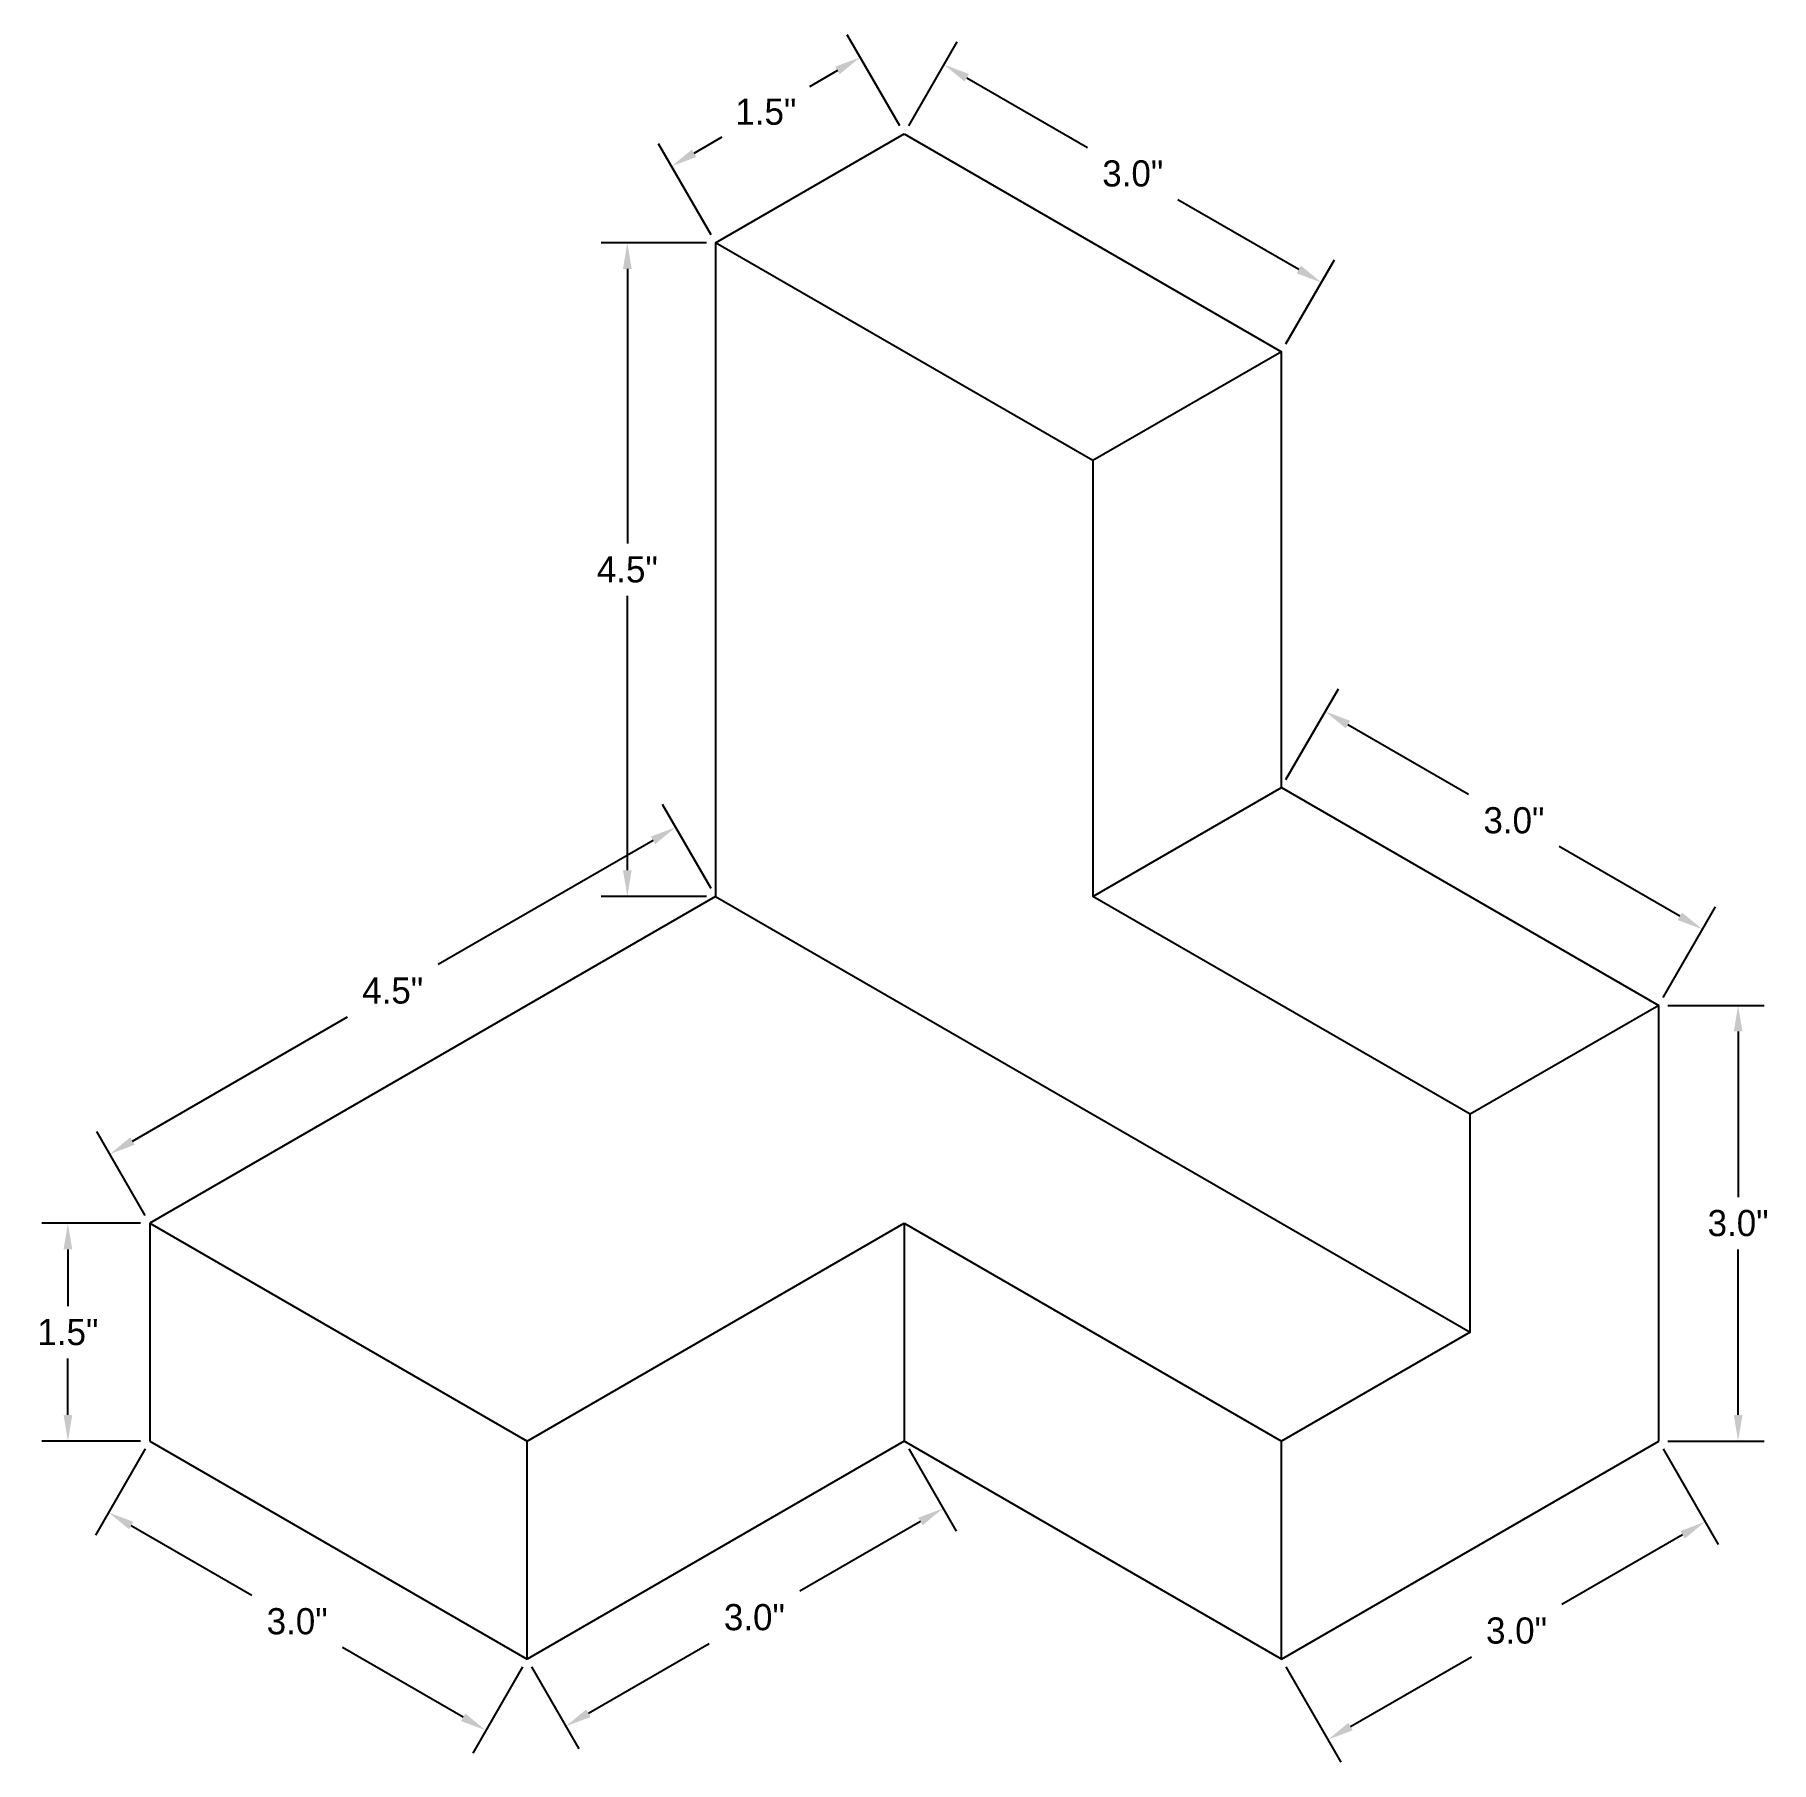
# Model space of a CAD drawing. Header units: inches. Extents: x 50.8 to 62.8, y 13.5 to 25.4.
import ezdxf

# ---------------------------------------------------------------- set-up
doc = ezdxf.new("R2010")
doc.units = ezdxf.units.IN
doc.header["$MEASUREMENT"] = 0
doc.dimstyles.get("Standard").update_dxf_attribs({"dimtxt": 0.18, "dimasz": 0.18, "dimexe": 0.18, "dimexo": 0.0625, "dimgap": 0.09, "dimtad": 0, "dimtih": 1, "dimtoh": 1, "dimdec": 1, "dimzin": 0, "dimdsep": 46, "dimlunit": 3, "dimtxsty": 'Standard', "dimcen": 0.09, "dimclre": 1, "dimclrt": 2, "dimadec": 0, "dimazin": 0, "dimtfac": 1, "dimtdec": 1, "dimtofl": 0, "dimtmove": 0, "dimatfit": 3, "dimfxl": 1, "dimtolj": 1, "dimtzin": 0, "dimarcsym": 0})

# ---------------------------------------------------------------- blocks, each defined once
blk = doc.blocks.new('*D2')
at = {"color": 1, "lineweight": -2}
for p, q in [((59.46, 20.237), (59.821, 20.862)), ((62.058, 18.737), (62.419, 19.362))]:
    blk.add_line(p, q, dxfattribs=at)
at = {"color": 0, "lineweight": -2}
for p, q in [((59.887, 20.616), (60.718, 20.136)), ((62.173, 19.296), (61.341, 19.776))]:
    blk.add_line(p, q, dxfattribs=at)
at = {"color": 0}
for points in [[(59.902, 20.642), (59.872, 20.59), (59.731, 20.706)], [(62.188, 19.322), (62.158, 19.27), (62.329, 19.206)]]:
    blk.add_solid(points, dxfattribs=at)
at = {"layer": 'Defpoints', "color": 0}
for p in [(59.731, 20.706), (59.429, 20.183), (62.027, 18.683)]:
    blk.add_point(p, dxfattribs=at)
at = {"color": 2, "insert": (61.03, 19.956), "char_height": 0.18, "attachment_point": 5}
blk.add_mtext('\\A1;3.0"', dxfattribs=at)
blk = doc.blocks.new('*D3')
at = {"color": 1, "lineweight": -2}
for p, q in [((62.09, 18.683), (62.754, 18.683)), ((62.09, 15.683), (62.754, 15.683))]:
    blk.add_line(p, q, dxfattribs=at)
at = {"color": 0, "lineweight": -2}
for p, q in [((62.574, 18.503), (62.574, 17.363)), ((62.574, 15.863), (62.574, 17.003))]:
    blk.add_line(p, q, dxfattribs=at)
at = {"color": 0}
for points in [[(62.544, 18.503), (62.604, 18.503), (62.574, 18.683)], [(62.544, 15.863), (62.604, 15.863), (62.574, 15.683)]]:
    blk.add_solid(points, dxfattribs=at)
at = {"layer": 'Defpoints', "color": 0}
for p in [(62.027, 18.683), (62.574, 18.683), (62.027, 15.683)]:
    blk.add_point(p, dxfattribs=at)
at = {"color": 2, "insert": (62.574, 17.183), "char_height": 0.18, "attachment_point": 5}
blk.add_mtext('\\A1;3.0"', dxfattribs=at)
blk = doc.blocks.new('*D4')
at = {"color": 1, "lineweight": -2}
for p, q in [((62.058, 15.629), (62.437, 14.972)), ((59.46, 14.129), (59.839, 13.472))]:
    blk.add_line(p, q, dxfattribs=at)
at = {"color": 0, "lineweight": -2}
for p, q in [((62.192, 15.038), (61.36, 14.558)), ((59.905, 13.718), (60.737, 14.198))]:
    blk.add_line(p, q, dxfattribs=at)
at = {"color": 0}
for points in [[(62.177, 15.064), (62.207, 15.012), (62.347, 15.128)], [(59.89, 13.744), (59.92, 13.692), (59.749, 13.628)]]:
    blk.add_solid(points, dxfattribs=at)
at = {"layer": 'Defpoints', "color": 0}
for p in [(62.027, 15.683), (59.429, 14.183), (59.749, 13.628)]:
    blk.add_point(p, dxfattribs=at)
at = {"color": 2, "insert": (61.048, 14.378), "char_height": 0.18, "attachment_point": 5}
blk.add_mtext('\\A1;3.0"', dxfattribs=at)
blk = doc.blocks.new('*D5')
at = {"color": 1, "lineweight": -2}
for p, q in [((56.862, 15.629), (57.188, 15.064)), ((54.264, 14.129), (54.59, 13.564))]:
    blk.add_line(p, q, dxfattribs=at)
at = {"color": 0, "lineweight": -2}
for p, q in [((56.943, 15.13), (56.111, 14.65)), ((54.656, 13.81), (55.488, 14.29))]:
    blk.add_line(p, q, dxfattribs=at)
at = {"color": 0}
for points in [[(56.928, 15.156), (56.958, 15.104), (57.098, 15.22)], [(54.641, 13.836), (54.671, 13.784), (54.5, 13.72)]]:
    blk.add_solid(points, dxfattribs=at)
at = {"layer": 'Defpoints', "color": 0}
for p in [(56.831, 15.683), (54.233, 14.183), (54.5, 13.72)]:
    blk.add_point(p, dxfattribs=at)
at = {"color": 2, "insert": (55.799, 14.47), "char_height": 0.18, "attachment_point": 5}
blk.add_mtext('\\A1;3.0"', dxfattribs=at)
blk = doc.blocks.new('*D6')
at = {"color": 1, "lineweight": -2}
for p, q in [((51.603, 15.629), (51.261, 15.036)), ((54.202, 14.129), (53.859, 13.536))]:
    blk.add_line(p, q, dxfattribs=at)
at = {"color": 0, "lineweight": -2}
for p, q in [((51.507, 15.102), (52.338, 14.622)), ((53.793, 13.782), (52.962, 14.262))]:
    blk.add_line(p, q, dxfattribs=at)
at = {"color": 0}
for points in [[(51.522, 15.128), (51.492, 15.076), (51.351, 15.192)], [(53.808, 13.808), (53.778, 13.756), (53.949, 13.692)]]:
    blk.add_solid(points, dxfattribs=at)
at = {"layer": 'Defpoints', "color": 0}
for p in [(51.635, 15.683), (54.233, 14.183), (53.949, 13.692)]:
    blk.add_point(p, dxfattribs=at)
at = {"color": 2, "insert": (52.65, 14.442), "char_height": 0.18, "attachment_point": 5}
blk.add_mtext('\\A1;3.0"', dxfattribs=at)
blk = doc.blocks.new('*D7')
at = {"color": 1, "lineweight": -2}
for p, q in [((51.572, 17.183), (50.891, 17.183)), ((51.572, 15.683), (50.891, 15.683))]:
    blk.add_line(p, q, dxfattribs=at)
at = {"color": 0, "lineweight": -2}
for p, q in [((51.071, 17.003), (51.071, 16.613)), ((51.071, 15.863), (51.071, 16.253))]:
    blk.add_line(p, q, dxfattribs=at)
at = {"color": 0}
for points in [[(51.041, 17.003), (51.101, 17.003), (51.071, 17.183)], [(51.041, 15.863), (51.101, 15.863), (51.071, 15.683)]]:
    blk.add_solid(points, dxfattribs=at)
at = {"layer": 'Defpoints', "color": 0}
for p in [(51.635, 17.183), (51.071, 15.683), (51.635, 15.683)]:
    blk.add_point(p, dxfattribs=at)
at = {"color": 2, "insert": (51.071, 16.433), "char_height": 0.18, "attachment_point": 5}
blk.add_mtext('\\A1;1.5"', dxfattribs=at)
blk = doc.blocks.new('*D8')
at = {"color": 1, "lineweight": -2}
for p, q in [((55.501, 19.487), (55.167, 20.065)), ((51.603, 17.237), (51.27, 17.815))]:
    blk.add_line(p, q, dxfattribs=at)
at = {"color": 0, "lineweight": -2}
for p, q in [((55.101, 19.819), (53.62, 18.964)), ((51.516, 17.749), (52.997, 18.604))]:
    blk.add_line(p, q, dxfattribs=at)
at = {"color": 0}
for points in [[(55.086, 19.845), (55.116, 19.793), (55.257, 19.909)], [(51.501, 17.775), (51.531, 17.723), (51.36, 17.659)]]:
    blk.add_solid(points, dxfattribs=at)
at = {"layer": 'Defpoints', "color": 0}
for p in [(55.532, 19.433), (51.36, 17.659), (51.635, 17.183)]:
    blk.add_point(p, dxfattribs=at)
at = {"color": 2, "insert": (53.308, 18.784), "char_height": 0.18, "attachment_point": 5}
blk.add_mtext('\\A1;4.5"', dxfattribs=at)
blk = doc.blocks.new('*D9')
at = {"color": 1, "lineweight": -2}
for p, q in [((55.469, 23.933), (54.744, 23.933)), ((55.469, 19.433), (54.744, 19.433))]:
    blk.add_line(p, q, dxfattribs=at)
at = {"color": 0, "lineweight": -2}
for p, q in [((54.924, 23.753), (54.924, 21.863)), ((54.924, 19.613), (54.924, 21.503))]:
    blk.add_line(p, q, dxfattribs=at)
at = {"color": 0}
for points in [[(54.894, 23.753), (54.954, 23.753), (54.924, 23.933)], [(54.894, 19.613), (54.954, 19.613), (54.924, 19.433)]]:
    blk.add_solid(points, dxfattribs=at)
at = {"layer": 'Defpoints', "color": 0}
for p in [(55.532, 23.933), (54.924, 19.433), (55.532, 19.433)]:
    blk.add_point(p, dxfattribs=at)
at = {"color": 2, "insert": (54.924, 21.683), "char_height": 0.18, "attachment_point": 5}
blk.add_mtext('\\A1;4.5"', dxfattribs=at)
blk = doc.blocks.new('*D10')
at = {"color": 1, "lineweight": -2}
for p, q in [((56.862, 24.737), (57.196, 25.315)), ((59.46, 23.237), (59.794, 23.815))]:
    blk.add_line(p, q, dxfattribs=at)
at = {"color": 0, "lineweight": -2}
for p, q in [((57.261, 25.069), (58.093, 24.589)), ((59.548, 23.749), (58.716, 24.229))]:
    blk.add_line(p, q, dxfattribs=at)
at = {"color": 0}
for points in [[(57.276, 25.095), (57.246, 25.043), (57.106, 25.159)], [(59.563, 23.775), (59.533, 23.723), (59.704, 23.659)]]:
    blk.add_solid(points, dxfattribs=at)
at = {"layer": 'Defpoints', "color": 0}
for p in [(57.106, 25.159), (56.831, 24.683), (59.429, 23.183)]:
    blk.add_point(p, dxfattribs=at)
at = {"color": 2, "insert": (58.405, 24.409), "char_height": 0.18, "attachment_point": 5}
blk.add_mtext('\\A1;3.0"', dxfattribs=at)
blk = doc.blocks.new('*D11')
at = {"color": 1, "lineweight": -2}
for p, q in [((56.8, 24.737), (56.437, 25.365)), ((55.501, 23.987), (55.138, 24.615))]:
    blk.add_line(p, q, dxfattribs=at)
at = {"color": 0, "lineweight": -2}
for p, q in [((56.371, 25.119), (56.178, 25.007)), ((55.384, 24.549), (55.578, 24.661))]:
    blk.add_line(p, q, dxfattribs=at)
at = {"color": 0}
for points in [[(56.356, 25.145), (56.386, 25.093), (56.527, 25.209)], [(55.369, 24.575), (55.399, 24.523), (55.228, 24.459)]]:
    blk.add_solid(points, dxfattribs=at)
at = {"layer": 'Defpoints', "color": 0}
for p in [(56.831, 24.683), (55.228, 24.459), (55.532, 23.933)]:
    blk.add_point(p, dxfattribs=at)
at = {"color": 2, "insert": (55.878, 24.834), "char_height": 0.18, "attachment_point": 5}
blk.add_mtext('\\A1;1.5"', dxfattribs=at)

msp = doc.modelspace()

# ---------------------------------------------------------------- linework, layer by layer
for p, q in [((55.532, 23.933), (56.831, 24.683)), ((56.831, 24.683), (59.429, 23.183)), ((58.13, 22.433), (55.532, 23.933)), ((55.532, 23.933), (55.532, 19.433)), ((59.429, 23.183), (58.13, 22.433)), ((59.429, 20.183), (59.429, 23.183)), ((58.13, 22.433), (58.13, 19.433)), ((58.13, 19.433), (59.429, 20.183)), ((59.429, 20.183), (62.027, 18.683)), ((55.532, 19.433), (51.635, 17.183)), ((55.532, 19.433), (60.728, 16.433)), ((60.728, 17.933), (58.13, 19.433)), ((62.027, 18.683), (60.728, 17.933)), ((62.027, 15.683), (62.027, 18.683)), ((60.728, 16.433), (60.728, 17.933)), ((51.635, 17.183), (54.233, 15.683)), ((51.635, 17.183), (51.635, 15.683)), ((54.233, 15.683), (56.831, 17.183)), ((56.831, 17.183), (59.429, 15.683)), ((56.831, 17.183), (56.831, 15.683)), ((60.728, 16.433), (59.429, 15.683)), ((51.635, 15.683), (54.233, 14.183)), ((54.233, 14.183), (54.233, 15.683)), ((56.831, 15.683), (54.233, 14.183)), ((59.429, 14.183), (56.831, 15.683)), ((59.429, 14.183), (59.429, 15.683)), ((59.429, 14.183), (62.027, 15.683))]:
    msp.add_line(p, q)

# ---------------------------------------------------------------- dimensions: what is measured, and where the dimension line sits
for p1, p2, distance, picture, middle in [((56.831, 24.683), (55.532, 23.933), -0.607, '*D11', (55.878, 24.834)), ((59.429, 23.183), (56.831, 24.683), -0.549, '*D10', (58.405, 24.409)), ((62.027, 18.683), (59.429, 20.183), -0.603, '*D2', (61.03, 19.956)), ((55.532, 19.433), (51.635, 17.183), -0.55, '*D8', (53.308, 18.784)), ((51.635, 15.683), (54.233, 14.183), -0.567, '*D6', (52.65, 14.442)), ((56.831, 15.683), (54.233, 14.183), 0.535, '*D5', (55.799, 14.47)), ((62.027, 15.683), (59.429, 14.183), 0.641, '*D4', (61.048, 14.378))]:
    dim = msp.add_aligned_dim(p1=p1, p2=p2, distance=distance, dimstyle='Standard')
    dim.commit()
    dim.dimension.update_dxf_attribs({"geometry": picture, "text_midpoint": middle})
for base, p1, p2, picture, middle in [((54.924, 19.433), (55.532, 23.933), (55.532, 19.433), '*D9', (54.924, 21.683)), ((62.574, 18.683), (62.027, 15.683), (62.027, 18.683), '*D3', (62.574, 17.183)), ((51.071, 15.683), (51.635, 17.183), (51.635, 15.683), '*D7', (51.071, 16.433))]:
    dim = msp.add_linear_dim(base=base, p1=p1, p2=p2, angle=90, dimstyle='Standard')
    dim.commit()
    dim.dimension.update_dxf_attribs({"geometry": picture, "text_midpoint": middle})

doc.saveas('drawing.dxf')
